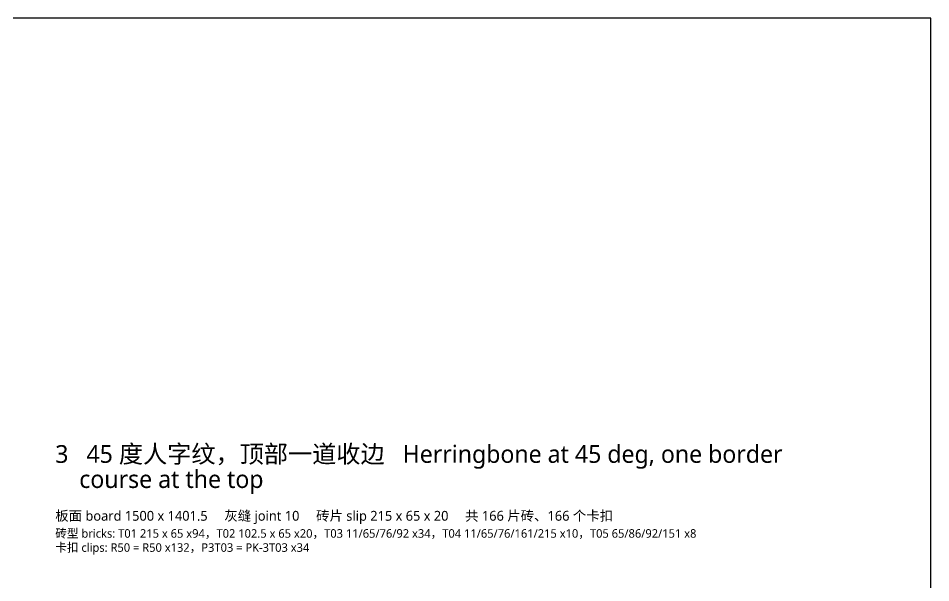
# Model space of a CAD drawing. Header units: millimetres. Extents: x -190 to 7814, y -8114 to 208.
# Drawn here: x 5032 to 7814, y -1514 to 208 of the extents above; entities that cross this region are included whole.
import ezdxf
from ezdxf.enums import TextEntityAlignment as Align

# ---------------------------------------------------------------- set-up
doc = ezdxf.new("R2010")
doc.units = ezdxf.units.MM
doc.layers.add('BORDER', color=7, linetype='Continuous')
doc.layers.add('TITLE', color=7, linetype='Continuous')
doc.styles.add('CN', font='msyh.ttc')

msp = doc.modelspace()

# ---------------------------------------------------------------- linework, layer by layer
at = {"layer": 'BORDER'}
msp.add_lwpolyline([(-190, -8113.5), (7813.67, -8113.5), (7813.67, 207.69), (-190, 207.69)], close=True, dxfattribs=at)

# ---------------------------------------------------------------- texts
at = {"layer": 'TITLE', "style": 'CN'}
for s, height, p in [('3   45 度人字纹，顶部一道收边   Herringbone at 45 deg, one border', 54, (5145, -1164.2)), ('    course at the top', 54, (5145, -1240.88)), ('板面 board 1500 x 1401.5     灰缝 joint 10     砖片 slip 215 x 65 x 20     共 166 片砖、166 个卡扣', 30, (5145, -1333.56)), ('砖型 bricks: T01 215 x 65 x94，T02 102.5 x 65 x20，T03 11/65/76/92 x34，T04 11/65/76/161/215 x10，T05 65/86/92/151 x8', 26, (5145, -1384.16)), ('卡扣 clips: R50 = R50 x132，P3T03 = PK-3T03 x34', 26, (5145, -1427.08))]:
    msp.add_text(s, height=height, dxfattribs=at).set_placement(p, align=Align.BOTTOM_LEFT)

doc.saveas('drawing.dxf')
